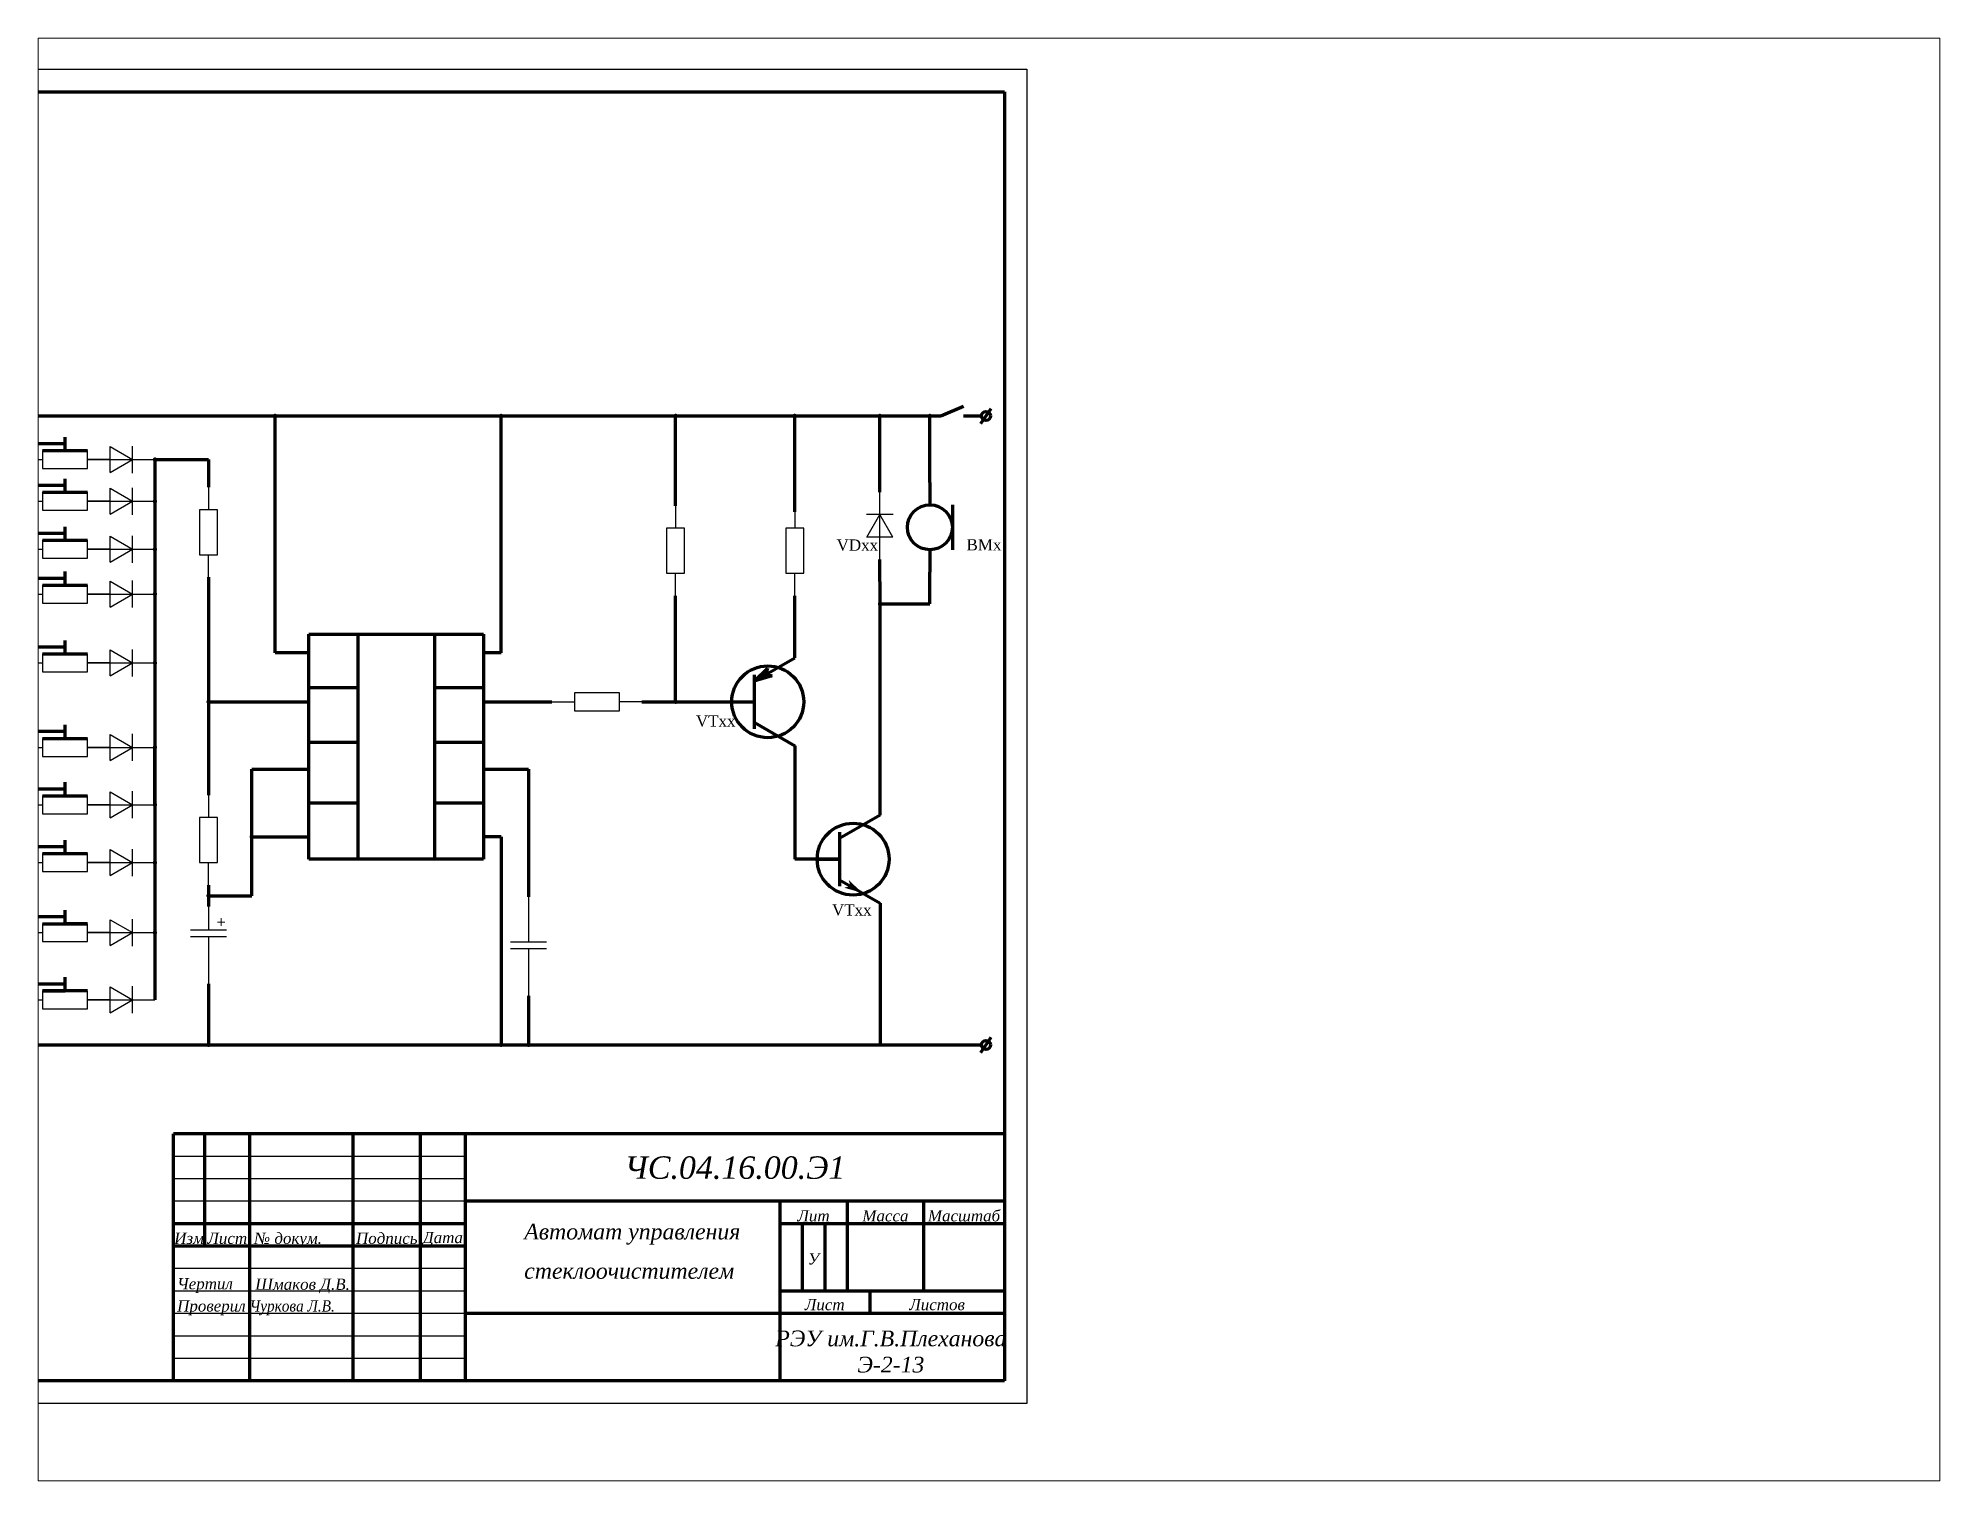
# Paper-space layout 'Layout1' of a CAD drawing. Header units: millimetres. Extents: x 26 to 231, y 20 to 176.
# The model-space entities are those that its viewports show. They can reach past a viewport. Long polylines and large blocks are cut down to what shows.
import ezdxf

# ---------------------------------------------------------------- set-up
doc = ezdxf.new("R2010")
doc.units = ezdxf.units.MM
doc.layers.add('obvodka', color=7, linetype='Continuous', lineweight=90)
doc.layers.add('razmer', color=7, linetype='Continuous')
doc.styles.add('1', font='timesi.ttf', dxfattribs={"width": 0.9})
doc.styles.get("Standard").update_dxf_attribs({"font": 'timesi.ttf'})

# ---------------------------------------------------------------- blocks, each defined once
blk = doc.blocks.new('Temp')
for p, q in [((-20, 0), (-15, 0)), ((0, 0), (-5, 0))]:
    blk.add_line(p, q)
blk.add_lwpolyline([(-15, -2), (-5, -2), (-5, 2), (-15, 2)], close=True)
blk = doc.blocks.new('Temp5')
for p, q in [((-15, 0), (0, 0)), ((-10, -2.89), (-10, 2.89)), ((-10, 2.89), (-5, 0)), ((-10, -2.89), (-5, 0)), ((-5, -3), (-5, 3))]:
    blk.add_line(p, q)
blk = doc.blocks.new('Point')
at = {"linetype": 'Continuous', "ltscale": 4, "const_width": 0.4}
blk.add_lwpolyline([(0, -0.2, 1), (0, 0.2, 1)], format="xyb", close=True, dxfattribs=at)
blk = doc.blocks.new('Узел')
at = {"xscale": 1.199999999999989, "yscale": 1.199999999999989, "zscale": 1.2}
blk.add_blockref('Point', (0, 0), dxfattribs=at)
blk = doc.blocks.new('Temp2')
for p, q in [((-22, 0), (-12, 0)), ((-12, -4), (-12, 4)), ((-10.5, -4), (-10.5, 4)), ((-10.5, 0), (0, 0))]:
    blk.add_line(p, q)
blk = doc.blocks.new('Temp1')
blk.add_blockref('Temp2', (0, 0))
blk = doc.blocks.new('Temp9')
for p, q in [((-9.81, 19), (-15, 19)), ((-4.62, 10), (-9.81, 19)), ((4.62, 10), (9.81, 19)), ((9.81, 19), (15, 19)), ((-6, 10), (6, 10)), ((0, 10), (0, 0))]:
    blk.add_line(p, q)
blk.add_circle((0, 13), 8)
blk.add_solid([(7.5, 14.99), (4.63, 12.03), (6.37, 11.03), (6, 12.39)])

msp = doc.modelspace()

# ---------------------------------------------------------------- linework, layer by layer
at = {"layer": 'obvodka'}
for p, q in [((-181.1, 297.15), (213.44, 297.15)), ((213.44, 297.15), (213.44, 10.15)), ((-146.69, 224.99), (199.25, 224.99)), ((-22.32, 224.99), (21.51, 224.99)), ((51.07, 172.28), (51.07, 224.99)), ((101.42, 172.28), (101.42, 224.99)), ((140.24, 204.97), (140.24, 224.99)), ((166.75, 203.62), (166.75, 224.99)), ((185.7, 208.02), (185.7, 224.99)), ((196.84, 210.19), (196.84, 224.99)), ((199.25, 224.99), (204.36, 227.13)), ((204.36, 224.99), (208.32, 224.99)), ((208.17, 223.31), (210.47, 226.67)), ((4.34, 217.28), (4.34, 220.28)), ((4.34, 218.78), (-5.66, 218.78)), ((-0.66, 217.28), (9.34, 217.28)), ((24.34, 215.28), (36.28, 215.28)), ((24.34, 215.28), (24.34, 95.02)), ((36.28, 215.28), (36.28, 209.09)), ((4.34, 209.48), (-5.66, 209.48)), ((-0.66, 207.98), (9.34, 207.98)), ((4.34, 207.98), (4.34, 210.98)), ((196.84, 210.19), (196.84, 205.19)), ((201.84, 205.19), (201.84, 195.19)), ((4.34, 197.3), (4.34, 200.3)), ((4.34, 198.8), (-5.66, 198.8)), ((-0.66, 197.3), (9.34, 197.3)), ((196.84, 195.19), (196.84, 190.19)), ((185.75, 183.15), (185.7, 193.02)), ((4.34, 188.83), (-5.66, 188.83)), ((-0.66, 187.33), (9.34, 187.33)), ((4.34, 187.33), (4.34, 190.33)), ((36.28, 189.09), (36.28, 140.56)), ((196.84, 183.15), (196.84, 190.19)), ((140.24, 161.35), (140.24, 184.97)), ((166.75, 176.35), (166.75, 184.97)), ((185.75, 141.32), (185.75, 183.15)), ((185.75, 183.15), (196.84, 183.15)), ((4.34, 172), (4.34, 175)), ((58.6, 126.32), (58.6, 176.4)), ((58.6, 176.4), (97.47, 176.4)), ((69.47, 176.4), (69.47, 126.32)), ((86.6, 176.4), (86.6, 126.32)), ((97.47, 176.4), (97.47, 126.32)), ((166.75, 171.16), (166.75, 176.35)), ((4.34, 173.5), (-5.66, 173.5)), ((-0.66, 172), (9.34, 172)), ((58.6, 172.28), (51.07, 172.28)), ((101.42, 172.28), (97.47, 172.28)), ((157.75, 165.97), (166.75, 171.16)), ((157.75, 165.97), (160.73, 168.83)), ((157.75, 167.35), (157.75, 155.35)), ((161.72, 167.09), (157.75, 165.97)), ((160.73, 168.83), (160.36, 167.47)), ((160.36, 167.47), (161.72, 167.09)), ((36.28, 161.35), (58.6, 161.35)), ((58.6, 164.56), (69.47, 164.56)), ((86.6, 164.56), (97.47, 164.56)), ((97.47, 161.35), (112.72, 161.35)), ((132.72, 161.35), (147.75, 161.35)), ((147.75, 161.35), (157.75, 161.35)), ((157.81, 156.7), (166.75, 151.53)), ((4.34, 154.7), (-5.66, 154.7)), ((-0.66, 153.2), (9.34, 153.2)), ((4.34, 153.2), (4.34, 156.2)), ((24.34, 138.42), (24.34, 151.2)), ((58.6, 152.34), (69.47, 152.34)), ((86.6, 152.34), (97.47, 152.34)), ((166.75, 151.53), (166.75, 146.35)), ((45.89, 118.18), (45.89, 146.33)), ((45.89, 146.33), (58.6, 146.33)), ((97.47, 146.33), (107.5, 146.33)), ((107.5, 146.33), (107.5, 117.91)), ((166.75, 146.35), (166.75, 126.32)), ((4.34, 141.92), (-5.66, 141.92)), ((-0.66, 140.42), (9.34, 140.42)), ((4.34, 140.42), (4.34, 143.42)), ((185.75, 136.14), (185.75, 141.32)), ((58.6, 138.82), (69.47, 138.82)), ((86.6, 138.82), (97.47, 138.82)), ((185.75, 136.14), (176.75, 130.94)), ((45.89, 126.78), (45.89, 131.31)), ((45.89, 131.31), (58.6, 131.31)), ((101.42, 131.31), (97.47, 131.31)), ((101.42, 131.31), (101.42, 84.97)), ((176.75, 132.32), (176.75, 120.32)), ((4.34, 129.04), (-5.66, 129.04)), ((-0.66, 127.54), (9.34, 127.54)), ((4.34, 127.54), (4.34, 130.54)), ((97.47, 126.32), (58.6, 126.32)), ((176.75, 126.32), (166.75, 126.32)), ((171.75, 126.32), (176.75, 126.32)), ((36.28, 120.56), (36.28, 115.8)), ((176.75, 121.7), (185.75, 116.51)), ((4.34, 111.95), (4.34, 114.95)), ((36.28, 118.18), (45.89, 118.18)), ((185.75, 116.51), (185.75, 111.32)), ((4.34, 113.45), (-5.66, 113.45)), ((-0.66, 111.95), (9.34, 111.95)), ((9.34, 111.95), (4.04, 111.95)), ((185.75, 111.32), (185.75, 84.97)), ((4.34, 98.52), (-5.66, 98.52)), ((4.34, 97.02), (4.34, 100.02)), ((36.28, 98.56), (36.28, 84.97)), ((9.34, 97.02), (-0.66, 97.02)), ((-0.66, 97.02), (4.34, 97.02)), ((107.5, 95.91), (107.5, 84.97)), ((-164.02, 84.97), (208.32, 84.97)), ((208.17, 83.28), (210.47, 86.65)), ((213.44, 65.15), (28.44, 65.15)), ((28.44, 10.15), (28.44, 65.15)), ((35.44, 40.15), (35.44, 65.15)), ((45.44, 10.15), (45.44, 65.15)), ((68.44, 10.15), (68.44, 65.15)), ((83.44, 10.15), (83.44, 65.15)), ((93.44, 10.15), (93.44, 65.15)), ((213.44, 50.15), (93.44, 50.15)), ((163.44, 50.15), (163.44, 10.15)), ((178.44, 50.15), (178.44, 30.15)), ((195.44, 50.15), (195.44, 30.15)), ((93.44, 45.15), (28.44, 45.15)), ((213.44, 45.15), (163.44, 45.15)), ((168.44, 45.15), (168.44, 30.15)), ((173.44, 45.15), (173.44, 30.15)), ((93.44, 40.15), (28.44, 40.15)), ((213.44, 30.15), (163.44, 30.15)), ((183.44, 30.15), (183.44, 25.15)), ((213.44, 25.15), (93.44, 25.15)), ((213.44, 25.15), (163.44, 25.15)), ((28.44, 10.15), (-181.1, 10.15)), ((213.44, 10.15), (28.44, 10.15))]:
    msp.add_line(p, q, dxfattribs=at)
for centre, radius in [((209.32, 224.99), 1), ((196.84, 200.19), 5), ((160.75, 161.35), 8), ((179.75, 126.32), 8), ((209.32, 84.97), 1)]:
    msp.add_circle(centre, radius, dxfattribs=at)
at = {"layer": 'razmer'}
for p, q in [((-201.56, 302.15), (218.44, 302.15)), ((8.44, 302.15), (218.44, 302.15)), ((218.44, 302.15), (218.44, 5.15)), ((93.44, 60.15), (28.44, 60.15)), ((93.44, 55.15), (28.44, 55.15)), ((93.44, 50.15), (28.44, 50.15)), ((93.44, 35.15), (28.44, 35.15)), ((93.44, 30.15), (28.44, 30.15)), ((93.44, 25.15), (28.44, 25.15)), ((93.44, 20.15), (28.44, 20.15)), ((93.44, 15.15), (28.44, 15.15)), ((218.44, 5.15), (-201.56, 5.15))]:
    msp.add_line(p, q, dxfattribs=at)

# ---------------------------------------------------------------- block references
for name, p in [('Узел', (51.07, 224.99)), ('Узел', (101.42, 224.99)), ('Узел', (140.24, 224.99)), ('Узел', (166.75, 224.99)), ('Узел', (185.7, 224.99)), ('Узел', (196.84, 224.99)), ('Temp5', (24.34, 215.28)), ('Узел', (24.34, 215.28)), ('Temp5', (24.34, 205.98)), ('Узел', (24.34, 205.98)), ('Temp5', (24.34, 195.3)), ('Узел', (24.34, 195.3)), ('Temp5', (24.34, 185.33)), ('Узел', (24.34, 185.33)), ('Узел', (185.75, 183.15)), ('Temp5', (24.34, 170)), ('Узел', (24.34, 170)), ('Узел', (36.28, 161.35)), ('Узел', (140.24, 161.35)), ('Temp5', (24.34, 151.2)), ('Узел', (24.34, 151.2)), ('Temp5', (24.34, 138.42)), ('Узел', (24.34, 138.42)), ('Узел', (45.89, 131.31)), ('Temp5', (24.34, 125.54)), ('Узел', (24.34, 125.54)), ('Узел', (36.28, 118.18)), ('Temp5', (24.34, 109.95)), ('Узел', (24.34, 109.95)), ('Temp5', (24.34, 95.02)), ('Узел', (36.28, 84.97)), ('Узел', (101.42, 84.97)), ('Узел', (107.5, 84.97))]:
    msp.add_blockref(name, p)
for name, p, rotation in [('Temp', (14.34, 215.28), 360), ('Temp', (14.34, 205.98), 360), ('Temp', (36.28, 209.09), 90), ('Temp5', (185.7, 208.02), 90), ('Temp', (140.24, 204.97), 90), ('Temp', (166.75, 204.97), 90), ('Temp', (14.34, 195.3), 360), ('Temp', (14.34, 185.33), 360), ('Temp', (14.34, 170), 360), ('Temp', (132.72, 161.35), 360), ('Temp', (14.34, 151.2), 360), ('Temp', (14.34, 138.42), 360), ('Temp', (36.28, 140.56), 90), ('Temp9', (166.75, 126.32), 270), ('Temp', (14.34, 125.54), 360), ('Temp1', (36.28, 98.56), 270), ('Temp1', (107.5, 95.91), 270), ('Temp', (14.34, 109.95), 360), ('Temp', (14.34, 95.02), 360)]:
    msp.add_blockref(name, p, dxfattribs=dict(rotation=rotation))

# ---------------------------------------------------------------- texts
at = {"char_height": 2.5, "attachment_point": 1}
for s, insert, width in [('{\\fTimes New Roman|b0|i0|c0|p18;VDxx}', (176.08, 197.49), 9.5794), ('{\\fTimes New Roman|b0|i0|c204|p18;ВMx}', (205, 197.55), 8.0833), ('{\\fTimes New Roman|b0|i0|c0|p18;VTxx}', (144.76, 158.33), 9.5794), ('{\\fTimes New Roman|b0|i0|c0|p18;VTxx}', (175.05, 116.26), 9.5794)]:
    msp.add_mtext(s, dxfattribs=dict(at, insert=insert, width=width))
at = {"layer": 'obvodka', "insert": (37.78, 113.53), "char_height": 2.5, "width": 3.476, "attachment_point": 1}
msp.add_mtext('{+}', dxfattribs=at)
at = {"layer": 'obvodka', "attachment_point": 1}
for s, width, heights, insert, char_height in [('{\\pxqc;ЧС.04.16.00.Э1}', 120, [2.73], (93.44, 60.15), 5), ('\\pxqc;{\\fTimes New Roman|b0|i1|c204|p18;Лит}', 15, [2.73], (163.44, 48.17), 2.5), ('\\pxqc;{\\fTimes New Roman|b0|i1|c204|p18;Масса}', 17, [2.73], (178.44, 48.17), 2.5), ('\\pxqc;{\\fTimes New Roman|b0|i1|c204|p18;Масштаб}', 18, [2.73], (195.44, 48.17), 2.5), ('\\pxqc;{\\fTimes New Roman|b0|i1|c204|p18;Изм}', 7, [2.73], (28.44, 43.17), 2.5), ('\\pxqc;{\\fTimes New Roman|b0|i1|c204|p18;Лист}', 10, [2.73], (35.44, 43.17), 2.5), ('\\pxql;{\\fTimes New Roman|b0|i1|c204|p18;№\\fTimes New Roman|b0|i1|c0|p18; \\fTimes New Roman|b0|i1|c204|p18;докум\\fTimes New Roman|b0|i1|c0|p18;.}', 23, [2.73], (46.42, 43.17), 2.5), ('\\pxqc;{\\fTimes New Roman|b0|i1|c204|p18;Подпись}', 15, [2.73], (68.44, 43.17), 2.5), ('\\pxqc;{\\fTimes New Roman|b0|i1|c204|p18;Дата}', 10, [2.73], (83.44, 43.33), 2.5), ('{\\pxsm1.5;Автомат управления стеклоочистителем}', 70, [25], (106.55, 45.15), 3.5), ('\\pxqc;{\\fTimes New Roman|b0|i1|c204|p18;У}', 5, [2.73], (168.44, 38.57), 2.5), ('\\pxql;{\\fTimes New Roman|b0|i1|c204|p18;Чертил}', 17, [2.73], (29.26, 33.05), 2.5), ('{\\pxql;\\fTimes New Roman|b0|i1|c204|p18;Шмаков Д.В.}', 23, [2.73], (46.66, 32.94), 2.5), ('\\pxqc;{\\fTimes New Roman|b0|i1|c204|p18;Лист}', 20, [2.73], (163.44, 28.41), 2.5), ('\\pxqc;{\\fTimes New Roman|b0|i1|c204|p18;Листов}', 30, [0], (183.44, 28.41), 2.5), ('{\\pxqc;\\fTimes New Roman|b0|i1|c204|p18;РЭУ им.Г.В.Плеханова\\PЭ-2-13}', 53.1453, [0], (161.58, 21.37), 3.5)]:
    msp.add_mtext_dynamic_manual_height_columns(s, width=width, gutter_width=12.5, heights=heights, dxfattribs=dict(at, insert=insert, char_height=char_height))
at = {"layer": 'obvodka'}
note = msp.add_mtext_dynamic_manual_height_columns('\\pxql;Проверил\\P', width=17, gutter_width=12.5, heights=[2.73, 0], dxfattribs=dict(at, insert=(29.28, 28.1), char_height=2.5, attachment_point=1))
for column, words in zip(note.columns.linked_columns, ['\\pxql;']):
    column.text = words
note = msp.add_mtext_dynamic_manual_height_columns('{\\pxql;Чуркова Л.В.}', width=27.5441, gutter_width=12.5, heights=[2.73, 0], dxfattribs=dict(at, insert=(45.44, 28.1), char_height=2.5, attachment_point=1, style='1'))

psp = doc.layouts.get("Layout1")

# ---------------------------------------------------------------- viewports
at = {"layer": '0'}
psp.add_viewport(center=(128.5, 97.5), size=(205.6, 156), view_center_point=(210, 148.5), view_height=321.2265, dxfattribs=at)

doc.saveas('drawing.dxf')
